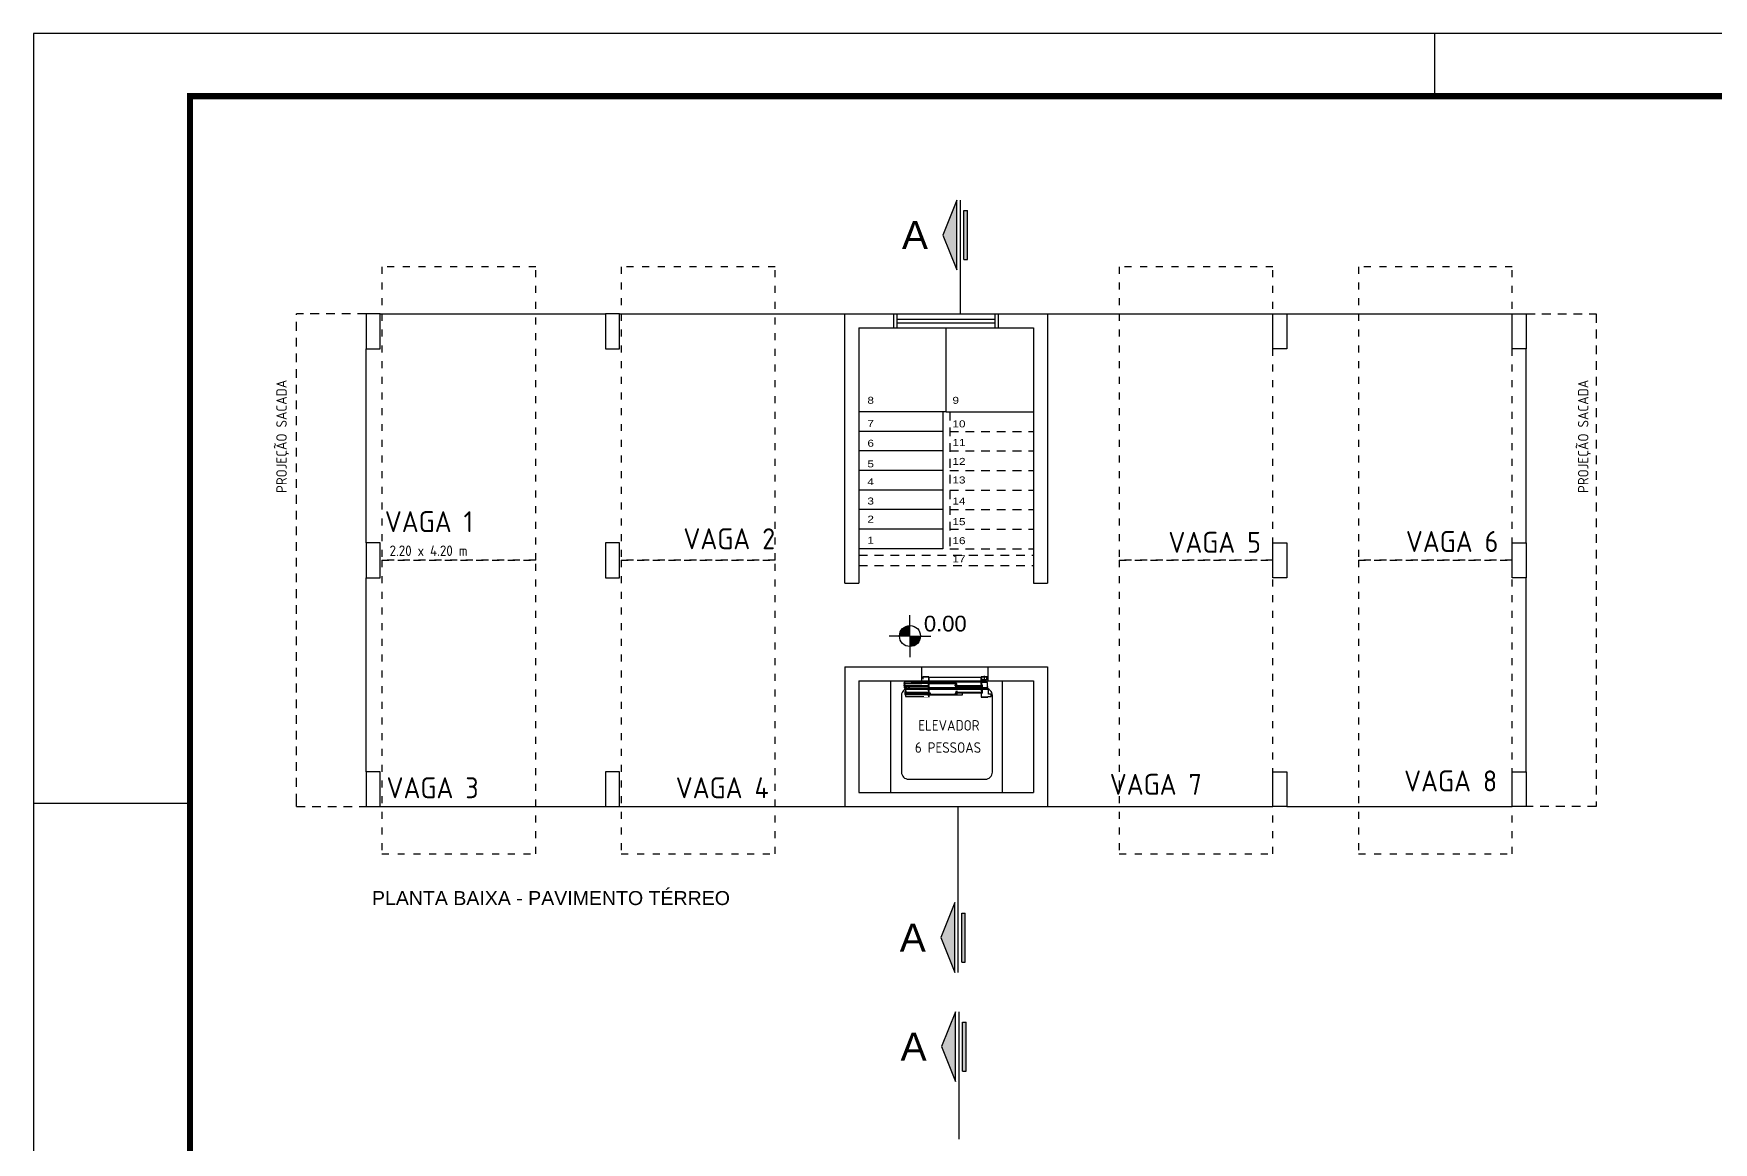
# Model space of a CAD drawing. Header units: millimetres. Extents: x 3257.7 to 3310.8, y 1679.5 to 1717.1.
# Drawn here: x 3257.66 to 3281.69, y 1701.19 to 1717.05 of the extents above; entities that cross this region are included whole.
import ezdxf
from ezdxf.enums import TextEntityAlignment as Align

# ---------------------------------------------------------------- set-up
doc = ezdxf.new("R2010")
doc.units = ezdxf.units.MM
for name, pattern in [('CENTER', [2, 1.25, -0.25, 0.25, -0.25]), ('DOT2', [0.125, 0, -0.125]), ('HIDDEN', [0.375, 0.25, -0.125]), ('HIDDEN2', [0.1875, 0.125, -0.0625])]:
    doc.linetypes.add(name, pattern=pattern)
for name, color, linetype in [('ARQ-FOLHA', 7, 'Continuous'), ('BLOCOS', 1, 'Continuous'), ('COTA', 1, 'Continuous'), ('PAREDE', 4, 'Continuous'), ('PROJECAO', 1, 'HIDDEN2'), ('VISTA', 251, 'Continuous')]:
    doc.layers.add(name, color=color, linetype=linetype)
doc.styles.get("Standard").update_dxf_attribs({"font": 'arial.ttf'})
doc.styles.add('TCTABELA-TXT', font='isocp.shx')

# ---------------------------------------------------------------- blocks, each defined once
blk = doc.blocks.new('ntc')
for p, q in [((0, 0.25), (-0.5, 0.05)), ((0.5, 0.05), (0, 0.25)), ((-0.5, 0.05), (0.5, 0.05)), ((-0.35, -0.05), (0.35, -0.05)), ((-0.35, -0.05), (-0.35, -0.1)), ((-0.35, -0.1), (0.35, -0.1)), ((0.35, -0.05), (0.35, -0.1))]:
    blk.add_line(p, q)
for points in [[(-0.5, 0.05), (0.5, 0.05), (0, 0.25), (0.5, 0.05)], [(-0.35, -0.1), (-0.35, -0.05), (0.35, -0.1), (0.35, -0.05)]]:
    blk.add_solid(points)
blk = doc.blocks.new('np')
for q in [(0, 0.2), (-0.2, 0), (0.2, 0), (0, -0.2)]:
    blk.add_line((0, 0), q)
at = {"const_width": 0.1}
for points in [[(0, 0.05, 0.4142136), (-0.05, 0, 1)], [(-0.05, 0), (-0.05, 0, 1)], [(0, -0.05, 0.4142136), (0.05, 0, 1)]]:
    blk.add_lwpolyline(points, format="xyb", dxfattribs=at)
blk.add_circle((0, 0), 0.1)
blk.add_attdef('0.00', (0.1329, 0.0436), '', height=0.15)
blk = doc.blocks.new('FOLHA A2')
at = {"layer": 'ARQ-FOLHA'}
for p, q in [((594, 0), (0, 0)), ((0, 0), (0, -420)), ((224, -10), (224, 0)), ((0, -123), (25, -123))]:
    blk.add_line(p, q, dxfattribs=at)
at = {"layer": 'ARQ-FOLHA', "const_width": 1}
blk.add_lwpolyline([(25, -410), (584, -410), (584, -10), (25, -10), (25, -410)], dxfattribs=at)

msp = doc.modelspace()

# ---------------------------------------------------------------- hatches: boundary and pattern name
at = {"layer": 'BLOCOS'}
h = msp.add_hatch(color=256, dxfattribs=at)
edge = h.paths.add_edge_path()
edge.add_line((3270.453, 1707.76), (3270.467, 1707.76))
edge.add_arc((3270.467, 1707.762), 0.00184, -90, 0)
edge.add_line((3270.469, 1707.762), (3270.469, 1707.846))
edge.add_arc((3270.467, 1707.846), 0.00184, 0, 90)
edge.add_line((3270.467, 1707.848), (3270.383, 1707.848))
edge.add_arc((3270.383, 1707.846), 0.00184, -270, -180)
edge.add_line((3270.381, 1707.846), (3270.381, 1707.826))
edge.add_arc((3270.383, 1707.826), 0.00184, -180, -90)
edge.add_line((3270.383, 1707.824), (3270.391, 1707.824))
edge.add_line((3270.391, 1707.824), (3270.391, 1707.825))
edge.add_line((3270.391, 1707.825), (3270.383, 1707.825))
edge.add_arc((3270.383, 1707.826), 0.000639, -180, -90, ccw=False)
edge.add_line((3270.382, 1707.826), (3270.382, 1707.846))
edge.add_arc((3270.383, 1707.846), 0.000639, -270, -180, ccw=False)
edge.add_line((3270.383, 1707.847), (3270.467, 1707.847))
edge.add_arc((3270.467, 1707.846), 0.000639, -360, -270, ccw=False)
edge.add_line((3270.468, 1707.846), (3270.468, 1707.762))
edge.add_arc((3270.467, 1707.762), 0.000639, -450, -360, ccw=False)
edge.add_line((3270.467, 1707.761), (3270.453, 1707.761))
edge.add_line((3270.453, 1707.761), (3270.453, 1707.76))
at = {"layer": 'BLOCOS', "linetype": 'Continuous'}
h = msp.add_hatch(color=256, dxfattribs=at)
edge = h.paths.add_edge_path()
edge.add_arc((3270.48, 1707.764), 0.00239, -270, -180)
edge.add_line((3270.477, 1707.764), (3270.477, 1707.753))
edge.add_arc((3270.48, 1707.753), 0.00239, -180, -90)
edge.add_line((3270.48, 1707.751), (3270.863, 1707.751))
edge.add_arc((3270.863, 1707.75), 0.0012, -360, -270, ccw=False)
edge.add_line((3270.864, 1707.75), (3270.864, 1707.725))
edge.add_arc((3270.863, 1707.725), 0.0012, -90, 0, ccw=False)
edge.add_line((3270.863, 1707.724), (3270.85, 1707.724))
edge.add_line((3270.85, 1707.724), (3270.85, 1707.722))
edge.add_line((3270.85, 1707.722), (3270.863, 1707.722))
edge.add_arc((3270.863, 1707.725), 0.00239, -90, 0.0009)
edge.add_line((3270.865, 1707.725), (3270.865, 1707.75))
edge.add_arc((3270.863, 1707.75), 0.00239, -360, -270)
edge.add_line((3270.863, 1707.752), (3270.48, 1707.752))
edge.add_arc((3270.48, 1707.753), 0.0012, -180, -90, ccw=False)
edge.add_line((3270.479, 1707.753), (3270.479, 1707.764))
edge.add_arc((3270.48, 1707.764), 0.00116, -271.9125, -178.0875, ccw=False)
edge.add_line((3270.48, 1707.765), (3270.491, 1707.765))
edge.add_line((3270.491, 1707.765), (3270.491, 1707.766))
edge.add_line((3270.491, 1707.766), (3270.48, 1707.766))
h = msp.add_hatch(color=256, dxfattribs=at)
edge = h.paths.add_edge_path()
edge.add_line((3270.859, 1707.733), (3270.859, 1707.732))
edge.add_line((3270.859, 1707.732), (3270.845, 1707.732))
edge.add_arc((3270.845, 1707.732), 0.000639, -270, -180)
edge.add_line((3270.845, 1707.732), (3270.845, 1707.718))
edge.add_arc((3270.845, 1707.718), 0.000639, -180, -90)
edge.add_line((3270.845, 1707.717), (3270.853, 1707.717))
edge.add_arc((3270.853, 1707.715), 0.00176, -360, -270, ccw=False)
edge.add_line((3270.855, 1707.715), (3270.855, 1707.703))
edge.add_arc((3270.856, 1707.703), 0.000639, -180, -90)
edge.add_line((3270.856, 1707.703), (3270.87, 1707.703))
edge.add_line((3270.87, 1707.703), (3270.87, 1707.702))
edge.add_line((3270.87, 1707.702), (3270.856, 1707.702))
edge.add_arc((3270.856, 1707.703), 0.0016, -180, -90, ccw=False)
edge.add_line((3270.854, 1707.703), (3270.854, 1707.715))
edge.add_arc((3270.853, 1707.715), 0.000798, 0, 90)
edge.add_line((3270.853, 1707.716), (3270.845, 1707.716))
edge.add_arc((3270.845, 1707.718), 0.0016, -180, -90, ccw=False)
edge.add_line((3270.844, 1707.718), (3270.844, 1707.732))
edge.add_arc((3270.845, 1707.732), 0.0016, -270, -180, ccw=False)
edge.add_line((3270.845, 1707.733), (3270.859, 1707.733))
h = msp.add_hatch(color=256, dxfattribs=at)
edge = h.paths.add_edge_path()
edge.add_arc((3270.847, 1707.73), 0.00239, -270, -180)
edge.add_line((3270.845, 1707.73), (3270.845, 1707.72))
edge.add_arc((3270.847, 1707.72), 0.00239, -180, -90)
edge.add_line((3270.847, 1707.717), (3271.224, 1707.717))
edge.add_arc((3271.224, 1707.716), 0.0012, -360, -270, ccw=False)
edge.add_line((3271.225, 1707.716), (3271.225, 1707.691))
edge.add_arc((3271.224, 1707.691), 0.0012, -450, -360, ccw=False)
edge.add_line((3271.224, 1707.69), (3271.211, 1707.69))
edge.add_line((3271.211, 1707.69), (3271.211, 1707.689))
edge.add_line((3271.211, 1707.689), (3271.224, 1707.689))
edge.add_arc((3271.224, 1707.691), 0.00239, -90, 0.0009)
edge.add_line((3271.226, 1707.691), (3271.226, 1707.716))
edge.add_arc((3271.224, 1707.716), 0.00239, 0, 90)
edge.add_line((3271.224, 1707.718), (3270.847, 1707.718))
edge.add_arc((3270.847, 1707.72), 0.0012, -180, -90, ccw=False)
edge.add_line((3270.846, 1707.72), (3270.846, 1707.73))
edge.add_arc((3270.847, 1707.73), 0.00116, -271.9125, -178.0875, ccw=False)
edge.add_line((3270.847, 1707.731), (3270.858, 1707.731))
edge.add_line((3270.858, 1707.731), (3270.858, 1707.732))
edge.add_line((3270.858, 1707.732), (3270.847, 1707.732))
at = {"layer": 'BLOCOS'}
h = msp.add_hatch(color=256, dxfattribs=at)
edge = h.paths.add_edge_path()
edge.add_arc((3271.222, 1707.665), 0.000958, -359.9923, -270.0016, ccw=False)
edge.add_line((3271.223, 1707.665), (3271.223, 1707.623))
edge.add_arc((3271.222, 1707.623), 0.000958, -89.988, -0.012, ccw=False)
edge.add_line((3271.222, 1707.622), (3270.857, 1707.622))
edge.add_arc((3270.857, 1707.623), 0.000958, -179.9984, -90.0077, ccw=False)
edge.add_line((3270.856, 1707.623), (3270.856, 1707.637))
edge.add_arc((3270.857, 1707.637), 0.000958, -269.9923, -180.0016, ccw=False)
edge.add_line((3270.857, 1707.638), (3270.878, 1707.638))
edge.add_line((3270.878, 1707.638), (3270.878, 1707.64))
edge.add_line((3270.878, 1707.64), (3270.857, 1707.64))
edge.add_arc((3270.857, 1707.637), 0.00287, -269.9958, -180.0002)
edge.add_line((3270.854, 1707.637), (3270.854, 1707.623))
edge.add_arc((3270.857, 1707.623), 0.00287, -180.0027, -89.9973)
edge.add_line((3270.857, 1707.62), (3271.223, 1707.62))
edge.add_arc((3271.223, 1707.622), 0.00192, -89.4879, 0.0032)
edge.add_line((3271.225, 1707.622), (3271.225, 1707.665))
edge.add_arc((3271.222, 1707.665), 0.00287, -359.9978, -270.0022)
edge.add_line((3271.222, 1707.668), (3271.201, 1707.668))
edge.add_line((3271.201, 1707.668), (3271.201, 1707.666))
edge.add_line((3271.201, 1707.666), (3271.222, 1707.666))
h = msp.add_hatch(color=256, dxfattribs=at)
edge = h.paths.add_edge_path()
edge.add_line((3271.296, 1707.825), (3271.303, 1707.825))
edge.add_arc((3271.303, 1707.826), 0.000639, -90, 0)
edge.add_line((3271.304, 1707.826), (3271.304, 1707.846))
edge.add_arc((3271.303, 1707.846), 0.000639, -360, -270)
edge.add_line((3271.303, 1707.847), (3271.219, 1707.847))
edge.add_arc((3271.219, 1707.846), 0.000639, -270, -180)
edge.add_line((3271.219, 1707.846), (3271.219, 1707.737))
edge.add_arc((3271.219, 1707.737), 0.000639, -180, -90)
edge.add_line((3271.219, 1707.736), (3271.227, 1707.736))
edge.add_arc((3271.227, 1707.733), 0.00303, -360, -270, ccw=False)
edge.add_line((3271.23, 1707.733), (3271.23, 1707.695))
edge.add_arc((3271.231, 1707.695), 0.000639, -180, -90)
edge.add_line((3271.231, 1707.694), (3271.303, 1707.694))
edge.add_arc((3271.303, 1707.695), 0.000639, -90, 0)
edge.add_line((3271.304, 1707.695), (3271.304, 1707.708))
edge.add_line((3271.304, 1707.708), (3271.305, 1707.708))
edge.add_line((3271.305, 1707.708), (3271.305, 1707.695))
edge.add_arc((3271.303, 1707.695), 0.00184, -90, 0, ccw=False)
edge.add_line((3271.303, 1707.693), (3271.231, 1707.693))
edge.add_arc((3271.231, 1707.695), 0.00184, -180, -90, ccw=False)
edge.add_line((3271.229, 1707.695), (3271.229, 1707.733))
edge.add_arc((3271.227, 1707.733), 0.00184, -360, -270)
edge.add_line((3271.227, 1707.735), (3271.219, 1707.735))
edge.add_arc((3271.219, 1707.737), 0.00184, -180, -90, ccw=False)
edge.add_line((3271.217, 1707.737), (3271.217, 1707.846))
edge.add_arc((3271.219, 1707.846), 0.00184, -270, -180, ccw=False)
edge.add_line((3271.219, 1707.848), (3271.303, 1707.848))
edge.add_arc((3271.303, 1707.846), 0.00184, -360, -270, ccw=False)
edge.add_line((3271.305, 1707.846), (3271.305, 1707.826))
edge.add_arc((3271.303, 1707.826), 0.00184, -90, 0, ccw=False)
edge.add_line((3271.303, 1707.824), (3271.296, 1707.824))
edge.add_line((3271.296, 1707.824), (3271.296, 1707.825))
h = msp.add_hatch(color=256, dxfattribs=at)
edge = h.paths.add_edge_path()
edge.add_arc((3271.232, 1707.666), 0.00255, -269.9981, -180.0046)
edge.add_line((3271.229, 1707.666), (3271.229, 1707.615))
edge.add_arc((3271.228, 1707.615), 0.00128, -88.348, -1.652, ccw=False)
edge.add_line((3271.228, 1707.614), (3271.22, 1707.614))
edge.add_arc((3271.22, 1707.611), 0.00256, -269.9935, -180.0065)
edge.add_line((3271.217, 1707.611), (3271.217, 1707.559))
edge.add_arc((3271.22, 1707.559), 0.00239, -180, -90)
edge.add_line((3271.22, 1707.556), (3271.308, 1707.556))
edge.add_arc((3271.308, 1707.559), 0.00239, -88.899, 0.0051)
edge.add_line((3271.31, 1707.559), (3271.31, 1707.564))
edge.add_line((3271.31, 1707.564), (3271.309, 1707.564))
edge.add_line((3271.309, 1707.564), (3271.309, 1707.559))
edge.add_arc((3271.308, 1707.559), 0.0012, -87.7204, -0.0264, ccw=False)
edge.add_line((3271.308, 1707.558), (3271.22, 1707.558))
edge.add_arc((3271.22, 1707.559), 0.0012, -180, -90.5171, ccw=False)
edge.add_line((3271.219, 1707.559), (3271.219, 1707.611))
edge.add_arc((3271.22, 1707.611), 0.00128, -269.9958, -180.0087, ccw=False)
edge.add_line((3271.22, 1707.613), (3271.228, 1707.613))
edge.add_arc((3271.228, 1707.615), 0.00255, -89.8291, -1.1685)
edge.add_line((3271.231, 1707.615), (3271.231, 1707.666))
edge.add_arc((3271.232, 1707.666), 0.00128, -269.9926, -180.0165, ccw=False)
edge.add_line((3271.232, 1707.667), (3271.235, 1707.667))
edge.add_line((3271.235, 1707.667), (3271.235, 1707.668))
edge.add_line((3271.235, 1707.668), (3271.232, 1707.668))
h = msp.add_hatch(color=256, dxfattribs=at)
edge = h.paths.add_edge_path()
edge.add_line((3270.466, 1707.556), (3270.379, 1707.556))
edge.add_arc((3270.379, 1707.559), 0.00239, -180.0023, -90.0023, ccw=False)
edge.add_line((3270.376, 1707.559), (3270.376, 1707.564))
edge.add_line((3270.376, 1707.564), (3270.377, 1707.564))
edge.add_line((3270.377, 1707.564), (3270.377, 1707.559))
edge.add_arc((3270.379, 1707.559), 0.0012, -180.0044, -91.5618)
edge.add_line((3270.379, 1707.558), (3270.466, 1707.558))
edge.add_arc((3270.466, 1707.559), 0.0012, -89.9939, -0.0012)
edge.add_line((3270.468, 1707.559), (3270.468, 1707.586))
edge.add_arc((3270.466, 1707.586), 0.0012, -359.9988, -270.0109)
edge.add_line((3270.466, 1707.587), (3270.453, 1707.587))
edge.add_line((3270.453, 1707.587), (3270.453, 1707.588))
edge.add_line((3270.453, 1707.588), (3270.466, 1707.588))
edge.add_arc((3270.467, 1707.586), 0.00231, -362.1651, -267.8349, ccw=False)
edge.add_line((3270.469, 1707.586), (3270.469, 1707.559))
edge.add_arc((3270.466, 1707.559), 0.0024, -449.8635, -359.9955, ccw=False)
h = msp.add_hatch(color=256, dxfattribs=at)
edge = h.paths.add_edge_path()
edge.add_arc((3270.867, 1707.597), 0.00287, -89.9944, -0.0056)
edge.add_line((3270.87, 1707.597), (3270.87, 1707.611))
edge.add_arc((3270.867, 1707.611), 0.00287, -359.9978, -270.0022)
edge.add_line((3270.867, 1707.614), (3270.846, 1707.614))
edge.add_line((3270.846, 1707.614), (3270.846, 1707.612))
edge.add_line((3270.846, 1707.612), (3270.867, 1707.612))
edge.add_arc((3270.867, 1707.611), 0.000958, -359.988, -270.012, ccw=False)
edge.add_line((3270.868, 1707.611), (3270.868, 1707.597))
edge.add_arc((3270.867, 1707.597), 0.000958, -89.9777, -0.0223, ccw=False)
edge.add_line((3270.867, 1707.596), (3270.499, 1707.596))
edge.add_arc((3270.499, 1707.597), 0.000958, -179.9777, -90.0223, ccw=False)
edge.add_line((3270.498, 1707.597), (3270.498, 1707.611))
edge.add_arc((3270.499, 1707.611), 0.000958, -269.988, -180.012, ccw=False)
edge.add_line((3270.499, 1707.612), (3270.52, 1707.612))
edge.add_line((3270.52, 1707.612), (3270.52, 1707.614))
edge.add_line((3270.52, 1707.614), (3270.499, 1707.614))
edge.add_arc((3270.499, 1707.611), 0.00287, -269.9978, -180.0022)
edge.add_line((3270.496, 1707.611), (3270.496, 1707.597))
edge.add_arc((3270.499, 1707.597), 0.00287, -179.9944, -90.0056)
edge.add_line((3270.499, 1707.594), (3270.867, 1707.594))

# ---------------------------------------------------------------- linework, layer by layer
at = {"linetype": 'Continuous'}
for p, q in [((3270.918, 1713.041), (3270.918, 1714.67)), ((3270.716, 1711.641), (3270.716, 1712.841)), ((3270.887, 1703.617), (3270.887, 1705.991))]:
    msp.add_line(p, q, dxfattribs=at)
for p, q in [((3262.616, 1713.041), (3265.841, 1713.041)), ((3266.041, 1713.041), (3269.266, 1713.041)), ((3272.166, 1713.041), (3275.391, 1713.041)), ((3275.591, 1713.041), (3278.816, 1713.041)), ((3262.416, 1709.766), (3262.416, 1712.541)), ((3279.016, 1709.766), (3279.016, 1712.541)), ((3270.716, 1711.641), (3269.466, 1711.641)), ((3270.666, 1711.641), (3270.666, 1709.681)), ((3270.716, 1711.641), (3271.966, 1711.641)), ((3270.666, 1711.361), (3269.466, 1711.361)), ((3270.666, 1711.081), (3269.466, 1711.081)), ((3270.666, 1710.801), (3269.466, 1710.801)), ((3270.666, 1710.521), (3269.466, 1710.521)), ((3270.666, 1710.241), (3269.466, 1710.241)), ((3270.666, 1709.961), (3269.466, 1709.961)), ((3270.666, 1709.681), (3269.466, 1709.681)), ((3262.416, 1706.491), (3262.416, 1709.266)), ((3279.016, 1706.491), (3279.016, 1709.266)), ((3269.916, 1707.791), (3269.916, 1706.191)), ((3271.516, 1707.791), (3271.516, 1706.191)), ((3262.616, 1705.991), (3265.841, 1705.991)), ((3266.041, 1705.991), (3269.266, 1705.991)), ((3272.166, 1705.991), (3275.391, 1705.991)), ((3275.591, 1705.991), (3278.816, 1705.991)), ((3270.899, 1701.235), (3270.899, 1703.057))]:
    msp.add_line(p, q)
at = {"linetype": 'DOT2'}
for points in [[(3262.641, 1709.516), (3264.841, 1709.516), (3264.841, 1713.716), (3262.641, 1713.716)], [(3266.066, 1709.516), (3268.266, 1709.516), (3268.266, 1713.716), (3266.066, 1713.716)], [(3273.191, 1709.516), (3275.391, 1709.516), (3275.391, 1713.716), (3273.191, 1713.716)], [(3276.616, 1709.516), (3278.816, 1709.516), (3278.816, 1713.716), (3276.616, 1713.716)], [(3262.641, 1705.316), (3264.841, 1705.316), (3264.841, 1709.516), (3262.641, 1709.516)], [(3266.066, 1705.316), (3268.266, 1705.316), (3268.266, 1709.516), (3266.066, 1709.516)], [(3273.191, 1705.316), (3275.391, 1705.316), (3275.391, 1709.516), (3273.191, 1709.516)], [(3276.616, 1705.316), (3278.816, 1705.316), (3278.816, 1709.516), (3276.616, 1709.516)]]:
    msp.add_lwpolyline(points, close=True, dxfattribs=at)
at = {"layer": 'BLOCOS', "linetype": 'HIDDEN'}
for p, q in [((3270.114, 1707.764), (3270.114, 1707.753)), ((3270.114, 1707.718), (3270.114, 1707.732)), ((3270.114, 1707.73), (3270.114, 1707.72)), ((3270.115, 1707.753), (3270.115, 1707.764)), ((3270.115, 1707.732), (3270.115, 1707.718)), ((3270.115, 1707.72), (3270.115, 1707.73)), ((3270.128, 1707.766), (3270.116, 1707.766)), ((3270.116, 1707.765), (3270.128, 1707.765)), ((3270.466, 1707.752), (3270.116, 1707.752)), ((3270.116, 1707.751), (3270.466, 1707.751)), ((3270.116, 1707.733), (3270.129, 1707.733)), ((3270.128, 1707.732), (3270.116, 1707.732)), ((3270.129, 1707.732), (3270.116, 1707.732)), ((3270.116, 1707.731), (3270.128, 1707.731)), ((3270.128, 1707.765), (3270.128, 1707.766)), ((3270.128, 1707.731), (3270.128, 1707.732)), ((3270.129, 1707.733), (3270.129, 1707.732)), ((3270.468, 1707.75), (3270.468, 1707.725)), ((3270.469, 1707.725), (3270.469, 1707.75))]:
    msp.add_line(p, q, dxfattribs=at)
at = {"layer": 'BLOCOS'}
for p, q in [((3270.468, 1707.773), (3270.116, 1707.773)), ((3270.116, 1707.773), (3270.116, 1707.693)), ((3270.466, 1707.718), (3270.116, 1707.718)), ((3270.116, 1707.717), (3270.466, 1707.717)), ((3270.116, 1707.717), (3270.124, 1707.717)), ((3270.124, 1707.716), (3270.116, 1707.716)), ((3270.116, 1707.693), (3270.194, 1707.693)), ((3270.125, 1707.703), (3270.125, 1707.715)), ((3270.126, 1707.715), (3270.126, 1707.703)), ((3270.126, 1707.703), (3270.141, 1707.703)), ((3270.141, 1707.702), (3270.126, 1707.702)), ((3271.322, 1707.668), (3270.132, 1707.668)), ((3270.132, 1707.668), (3270.132, 1707.569)), ((3270.141, 1707.703), (3270.141, 1707.702)), ((3270.194, 1707.693), (3270.165, 1707.695)), ((3270.166, 1707.695), (3270.167, 1707.693)), ((3270.167, 1707.693), (3270.468, 1707.693)), ((3270.381, 1707.846), (3270.381, 1707.826)), ((3270.381, 1707.776), (3271.305, 1707.776)), ((3270.382, 1707.826), (3270.382, 1707.846)), ((3270.467, 1707.848), (3270.383, 1707.848)), ((3270.383, 1707.847), (3270.467, 1707.847)), ((3270.391, 1707.825), (3270.383, 1707.825)), ((3270.383, 1707.824), (3270.391, 1707.824)), ((3270.391, 1707.824), (3270.391, 1707.825)), ((3270.466, 1707.668), (3270.445, 1707.668)), ((3270.445, 1707.668), (3270.445, 1707.666)), ((3270.445, 1707.666), (3270.466, 1707.666)), ((3270.447, 1707.764), (3270.447, 1707.753)), ((3270.449, 1707.753), (3270.449, 1707.764)), ((3270.461, 1707.766), (3270.45, 1707.766)), ((3270.45, 1707.765), (3270.461, 1707.765)), ((3270.863, 1707.752), (3270.45, 1707.752)), ((3270.45, 1707.751), (3270.863, 1707.751)), ((3270.467, 1707.761), (3270.453, 1707.761)), ((3270.453, 1707.761), (3270.453, 1707.76)), ((3270.453, 1707.76), (3270.467, 1707.76)), ((3270.466, 1707.724), (3270.453, 1707.724)), ((3270.453, 1707.724), (3270.453, 1707.722)), ((3270.453, 1707.722), (3270.466, 1707.722)), ((3270.466, 1707.69), (3270.453, 1707.69)), ((3270.453, 1707.69), (3270.453, 1707.689)), ((3270.453, 1707.689), (3270.466, 1707.689)), ((3270.461, 1707.765), (3270.461, 1707.766)), ((3270.467, 1707.665), (3270.467, 1707.623)), ((3270.468, 1707.846), (3270.468, 1707.762)), ((3270.468, 1707.716), (3270.468, 1707.691)), ((3270.469, 1707.762), (3270.469, 1707.846)), ((3270.469, 1707.755), (3270.469, 1707.845)), ((3270.469, 1707.845), (3271.217, 1707.845)), ((3270.469, 1707.69), (3270.469, 1707.776)), ((3270.469, 1707.691), (3270.469, 1707.716)), ((3270.469, 1707.688), (3270.469, 1707.69)), ((3270.469, 1707.69), (3271.217, 1707.69)), ((3271.211, 1707.69), (3270.469, 1707.69)), ((3271.217, 1707.688), (3270.469, 1707.688)), ((3270.469, 1707.622), (3270.469, 1707.665)), ((3270.844, 1707.718), (3270.844, 1707.732)), ((3270.845, 1707.733), (3270.859, 1707.733)), ((3270.859, 1707.732), (3270.845, 1707.732)), ((3270.845, 1707.732), (3270.845, 1707.718)), ((3270.845, 1707.73), (3270.845, 1707.72)), ((3270.845, 1707.717), (3270.853, 1707.717)), ((3270.853, 1707.716), (3270.845, 1707.716)), ((3270.846, 1707.72), (3270.846, 1707.73)), ((3270.858, 1707.732), (3270.847, 1707.732)), ((3270.847, 1707.731), (3270.858, 1707.731)), ((3271.224, 1707.718), (3270.847, 1707.718)), ((3270.847, 1707.717), (3271.224, 1707.717)), ((3270.863, 1707.724), (3270.85, 1707.724)), ((3270.85, 1707.724), (3270.85, 1707.722)), ((3270.85, 1707.722), (3270.863, 1707.722)), ((3270.854, 1707.703), (3270.854, 1707.715)), ((3270.855, 1707.715), (3270.855, 1707.703)), ((3270.856, 1707.703), (3270.87, 1707.703)), ((3270.87, 1707.702), (3270.856, 1707.702)), ((3270.858, 1707.731), (3270.858, 1707.732)), ((3270.859, 1707.733), (3270.859, 1707.732)), ((3270.864, 1707.75), (3270.864, 1707.725)), ((3270.865, 1707.725), (3270.865, 1707.75)), ((3270.87, 1707.703), (3270.87, 1707.702)), ((3271.222, 1707.668), (3271.201, 1707.668)), ((3271.201, 1707.668), (3271.201, 1707.666)), ((3271.201, 1707.666), (3271.222, 1707.666)), ((3271.224, 1707.69), (3271.211, 1707.69)), ((3271.211, 1707.69), (3271.211, 1707.689)), ((3271.211, 1707.689), (3271.224, 1707.689)), ((3271.217, 1707.737), (3271.217, 1707.846)), ((3271.217, 1707.845), (3271.217, 1707.718)), ((3271.217, 1707.717), (3271.217, 1707.69)), ((3271.217, 1707.69), (3271.217, 1707.688)), ((3271.217, 1707.688), (3271.305, 1707.688)), ((3271.219, 1707.848), (3271.303, 1707.848)), ((3271.303, 1707.847), (3271.219, 1707.847)), ((3271.219, 1707.846), (3271.219, 1707.737)), ((3271.305, 1707.768), (3271.219, 1707.768)), ((3271.219, 1707.736), (3271.227, 1707.736)), ((3271.227, 1707.735), (3271.219, 1707.735)), ((3271.223, 1707.665), (3271.223, 1707.623)), ((3271.225, 1707.716), (3271.225, 1707.691)), ((3271.225, 1707.622), (3271.225, 1707.665)), ((3271.226, 1707.691), (3271.226, 1707.716)), ((3271.229, 1707.695), (3271.229, 1707.733)), ((3271.229, 1707.666), (3271.229, 1707.615)), ((3271.23, 1707.733), (3271.23, 1707.695)), ((3271.231, 1707.694), (3271.303, 1707.694)), ((3271.303, 1707.693), (3271.231, 1707.693)), ((3271.231, 1707.615), (3271.231, 1707.666)), ((3271.235, 1707.668), (3271.232, 1707.668)), ((3271.232, 1707.667), (3271.235, 1707.667)), ((3271.235, 1707.667), (3271.235, 1707.668)), ((3271.296, 1707.825), (3271.303, 1707.825)), ((3271.296, 1707.824), (3271.296, 1707.825)), ((3271.303, 1707.824), (3271.296, 1707.824)), ((3271.304, 1707.826), (3271.304, 1707.846)), ((3271.304, 1707.695), (3271.304, 1707.708)), ((3271.304, 1707.708), (3271.305, 1707.708)), ((3271.305, 1707.846), (3271.305, 1707.826)), ((3271.305, 1707.688), (3271.305, 1707.768)), ((3271.305, 1707.708), (3271.305, 1707.695)), ((3271.322, 1707.602), (3271.322, 1707.668)), ((3270.124, 1707.637), (3270.124, 1707.623)), ((3270.124, 1707.611), (3270.124, 1707.597)), ((3270.126, 1707.623), (3270.126, 1707.637)), ((3270.126, 1707.597), (3270.126, 1707.611)), ((3270.148, 1707.64), (3270.127, 1707.64)), ((3270.127, 1707.638), (3270.148, 1707.638)), ((3270.466, 1707.622), (3270.127, 1707.622)), ((3270.127, 1707.62), (3270.467, 1707.62)), ((3270.148, 1707.614), (3270.127, 1707.614)), ((3270.127, 1707.612), (3270.148, 1707.612)), ((3270.466, 1707.596), (3270.127, 1707.596)), ((3270.127, 1707.594), (3270.466, 1707.594)), ((3270.132, 1707.569), (3270.394, 1707.569)), ((3270.148, 1707.638), (3270.148, 1707.64)), ((3270.148, 1707.612), (3270.148, 1707.614)), ((3270.466, 1707.614), (3270.445, 1707.614)), ((3270.445, 1707.614), (3270.445, 1707.612)), ((3270.445, 1707.612), (3270.466, 1707.612)), ((3270.453, 1707.587), (3270.453, 1707.588)), ((3270.453, 1707.588), (3270.466, 1707.588)), ((3270.945, 1707.588), (3270.453, 1707.588)), ((3270.466, 1707.587), (3270.453, 1707.587)), ((3270.466, 1707.611), (3270.466, 1707.597)), ((3270.467, 1707.611), (3270.467, 1707.597)), ((3270.468, 1707.597), (3270.468, 1707.611)), ((3270.468, 1707.559), (3270.468, 1707.586)), ((3270.468, 1707.559), (3270.468, 1707.586)), ((3270.49, 1707.614), (3270.469, 1707.614)), ((3270.469, 1707.612), (3270.49, 1707.612)), ((3270.469, 1707.597), (3270.469, 1707.611)), ((3270.867, 1707.596), (3270.469, 1707.596)), ((3270.469, 1707.594), (3270.867, 1707.594)), ((3270.469, 1707.586), (3270.469, 1707.559)), ((3270.49, 1707.612), (3270.49, 1707.614)), ((3270.867, 1707.614), (3270.846, 1707.614)), ((3270.846, 1707.614), (3270.846, 1707.612)), ((3270.846, 1707.612), (3270.867, 1707.612)), ((3270.854, 1707.637), (3270.854, 1707.623)), ((3270.856, 1707.623), (3270.856, 1707.637)), ((3270.878, 1707.64), (3270.857, 1707.64)), ((3270.857, 1707.638), (3270.878, 1707.638)), ((3271.222, 1707.622), (3270.857, 1707.622)), ((3270.857, 1707.62), (3271.223, 1707.62)), ((3270.868, 1707.611), (3270.868, 1707.597)), ((3270.87, 1707.597), (3270.87, 1707.611)), ((3270.87, 1707.604), (3270.87, 1707.611)), ((3270.878, 1707.638), (3270.878, 1707.64)), ((3271.22, 1707.614), (3270.945, 1707.614)), ((3270.945, 1707.614), (3270.945, 1707.588)), ((3271.217, 1707.611), (3271.217, 1707.559)), ((3271.219, 1707.559), (3271.219, 1707.611)), ((3271.228, 1707.614), (3271.22, 1707.614)), ((3271.22, 1707.613), (3271.228, 1707.613)), ((3271.308, 1707.558), (3271.22, 1707.558)), ((3271.22, 1707.556), (3271.308, 1707.556)), ((3271.31, 1707.564), (3271.309, 1707.564)), ((3271.309, 1707.564), (3271.309, 1707.559)), ((3271.31, 1707.559), (3271.31, 1707.564)), ((3271.312, 1707.556), (3271.312, 1707.569)), ((3271.312, 1707.569), (3271.357, 1707.569)), ((3271.357, 1707.602), (3271.322, 1707.602)), ((3271.357, 1707.569), (3271.357, 1707.602))]:
    msp.add_line(p, q, dxfattribs=at)
at = {"layer": 'BLOCOS', "linetype": 'Continuous'}
for p, q in [((3271.22, 1707.848), (3271.298, 1707.848)), ((3271.22, 1707.847), (3271.22, 1707.848)), ((3271.298, 1707.847), (3271.22, 1707.847)), ((3271.224, 1707.847), (3271.294, 1707.847)), ((3271.224, 1707.807), (3271.224, 1707.847)), ((3271.294, 1707.807), (3271.224, 1707.807)), ((3271.294, 1707.847), (3271.294, 1707.807)), ((3271.298, 1707.848), (3271.298, 1707.847))]:
    msp.add_line(p, q, dxfattribs=at)
at = {"layer": 'BLOCOS', "linetype": 'CENTER'}
msp.add_line((3271.259, 1707.861), (3271.259, 1707.798), dxfattribs=at)
at = {"layer": 'BLOCOS'}
msp.add_lwpolyline([(3270.076, 1707.584), (3270.076, 1706.484, 0.414214), (3270.176, 1706.384), (3271.276, 1706.384, 0.414214), (3271.376, 1706.484), (3271.376, 1707.584, 0.414214), (3271.276, 1707.684), (3270.176, 1707.684, 0.414214)], format="xyb", close=True, dxfattribs=at)
at = {"layer": 'BLOCOS', "linetype": 'HIDDEN'}
for centre, radius, start, end in [((3270.116, 1707.764), 0.00239, 90, 180), ((3270.116, 1707.753), 0.00239, 180, 270), ((3270.116, 1707.732), 0.0016, 90, 180), ((3270.116, 1707.73), 0.00239, 90, 180), ((3270.116, 1707.764), 0.00116, 88.0875, 181.9125), ((3270.116, 1707.753), 0.0012, 180, 270), ((3270.116, 1707.732), 0.000639, 90, 180), ((3270.116, 1707.73), 0.00116, 88.0875, 181.9125), ((3270.466, 1707.75), 0.00239, 0, 90), ((3270.466, 1707.75), 0.0012, 0, 90)]:
    msp.add_arc(centre, radius, start, end, dxfattribs=at)
at = {"layer": 'BLOCOS'}
for centre, radius, start, end in [((3270.116, 1707.72), 0.00239, 180, 270), ((3270.116, 1707.718), 0.0016, 180, 270), ((3270.116, 1707.72), 0.0012, 180, 270), ((3270.116, 1707.718), 0.000639, 180, 270), ((3270.124, 1707.715), 0.00176, 360, 90), ((3270.124, 1707.715), 0.000798, 0, 90), ((3270.126, 1707.703), 0.0016, 180, 270), ((3270.126, 1707.703), 0.000639, 180, 270), ((3270.166, 1707.694), 0.000439, 45.0026, 134.9974), ((3270.383, 1707.846), 0.00184, 90, 180), ((3270.383, 1707.826), 0.00184, 180, 270), ((3270.383, 1707.846), 0.000639, 90, 180), ((3270.383, 1707.826), 0.000639, 180, 270), ((3270.45, 1707.764), 0.00239, 90, 180), ((3270.45, 1707.753), 0.00239, 180, 270), ((3270.45, 1707.764), 0.00116, 88.0875, 181.9125), ((3270.45, 1707.753), 0.0012, 180, 270), ((3270.466, 1707.725), 0.0012, 270, 360), ((3270.466, 1707.725), 0.00239, 270, 0.0009), ((3270.466, 1707.716), 0.00239, 0, 90), ((3270.466, 1707.716), 0.0012, 360, 90), ((3270.466, 1707.691), 0.0012, 270, 0), ((3270.466, 1707.691), 0.00239, 270, 0.0009), ((3270.466, 1707.665), 0.00287, 0.0022, 89.9978), ((3270.466, 1707.665), 0.000958, 0.0077, 89.9984), ((3270.467, 1707.846), 0.00184, 360, 90), ((3270.467, 1707.846), 0.000639, 360, 90), ((3270.467, 1707.762), 0.00184, 270, 0), ((3270.467, 1707.762), 0.000639, 270, 0), ((3270.845, 1707.732), 0.0016, 90, 180), ((3270.845, 1707.718), 0.0016, 180, 270), ((3270.847, 1707.73), 0.00239, 90, 180), ((3270.845, 1707.732), 0.000639, 90, 180), ((3270.847, 1707.72), 0.00239, 180, 270), ((3270.845, 1707.718), 0.000639, 180, 270), ((3270.847, 1707.73), 0.00116, 88.0875, 181.9125), ((3270.847, 1707.72), 0.0012, 180, 270), ((3270.853, 1707.715), 0.00176, 360, 90), ((3270.853, 1707.715), 0.000798, 0, 90), ((3270.856, 1707.703), 0.0016, 180, 270), ((3270.856, 1707.703), 0.000639, 180, 270), ((3270.863, 1707.75), 0.00239, 0, 90), ((3270.863, 1707.75), 0.0012, 0, 90), ((3270.863, 1707.725), 0.0012, 270, 360), ((3270.863, 1707.725), 0.00239, 270, 0.0009), ((3271.219, 1707.846), 0.00184, 90, 180), ((3271.219, 1707.737), 0.00184, 180, 270), ((3271.219, 1707.846), 0.000639, 90, 180), ((3271.219, 1707.737), 0.000639, 180, 270), ((3271.222, 1707.665), 0.00287, 0.0022, 89.9978), ((3271.222, 1707.665), 0.000958, 0.0077, 89.9984), ((3271.224, 1707.716), 0.00239, 360, 90), ((3271.224, 1707.716), 0.0012, 360, 90), ((3271.224, 1707.691), 0.0012, 270, 0), ((3271.224, 1707.691), 0.00239, 270, 0.0009), ((3271.227, 1707.733), 0.00303, 0, 90), ((3271.227, 1707.733), 0.00184, 0, 90), ((3271.231, 1707.695), 0.00184, 180, 270), ((3271.232, 1707.666), 0.00255, 90.0019, 179.9954), ((3271.231, 1707.695), 0.000639, 180, 270), ((3271.232, 1707.666), 0.00128, 90.0074, 179.9835), ((3271.303, 1707.846), 0.00184, 0, 90), ((3271.303, 1707.846), 0.000639, 0, 90), ((3271.303, 1707.826), 0.000639, 270, 360), ((3271.303, 1707.826), 0.00184, 270, 360), ((3271.303, 1707.695), 0.000639, 270, 360), ((3271.303, 1707.695), 0.00184, 270, 360), ((3270.127, 1707.637), 0.00287, 90.0042, 179.9998), ((3270.127, 1707.623), 0.00287, 179.9973, 270.0027), ((3270.127, 1707.611), 0.00287, 90.0022, 179.9978), ((3270.127, 1707.597), 0.00287, 180.0022, 269.9978), ((3270.127, 1707.637), 0.000958, 90.0077, 179.9984), ((3270.127, 1707.623), 0.000958, 180.0016, 269.9923), ((3270.127, 1707.611), 0.000958, 90.004, 179.9915), ((3270.127, 1707.597), 0.000958, 180.012, 269.988), ((3270.466, 1707.623), 0.000958, 270.012, 359.988), ((3270.466, 1707.611), 0.00287, 0.0022, 89.9978), ((3270.469, 1707.611), 0.00287, 90.0022, 179.9978), ((3270.466, 1707.611), 0.000958, 0.012, 89.988), ((3270.466, 1707.597), 0.00287, 270.0056, 359.9944), ((3270.466, 1707.597), 0.000958, 270.0223, 359.9777), ((3270.469, 1707.597), 0.00287, 180.0056, 269.9944), ((3270.467, 1707.586), 0.00231, 357.8349, 92.1651), ((3270.466, 1707.586), 0.0012, 0.0012, 89.9891), ((3270.467, 1707.622), 0.00192, 270.5121, 0.0032), ((3270.469, 1707.611), 0.000958, 90.012, 179.988), ((3270.469, 1707.597), 0.000958, 180.0223, 269.9777), ((3270.857, 1707.637), 0.00287, 90.0042, 179.9998), ((3270.857, 1707.623), 0.00287, 179.9973, 270.0027), ((3270.857, 1707.637), 0.000958, 90.0077, 179.9984), ((3270.857, 1707.623), 0.000958, 180.0016, 269.9923), ((3270.867, 1707.611), 0.00287, 0.0022, 89.9978), ((3270.867, 1707.611), 0.000958, 0.012, 89.988), ((3270.867, 1707.597), 0.00287, 270.0056, 359.9944), ((3270.867, 1707.597), 0.000958, 270.0223, 359.9777), ((3271.22, 1707.611), 0.00256, 90.0065, 179.9935), ((3271.22, 1707.559), 0.00239, 180, 270), ((3271.22, 1707.611), 0.00128, 90.0042, 179.9913), ((3271.22, 1707.559), 0.0012, 180, 269.4829), ((3271.222, 1707.623), 0.000958, 270.012, 359.988), ((3271.223, 1707.622), 0.00192, 270.5121, 0.0032), ((3271.228, 1707.615), 0.00128, 271.652, 358.348), ((3271.228, 1707.615), 0.00255, 270.1709, 358.8315), ((3271.308, 1707.559), 0.00239, 271.101, 0.0051), ((3271.308, 1707.559), 0.0012, 272.2796, 359.9736)]:
    msp.add_arc(centre, radius, start, end, dxfattribs=at)
at = {"layer": 'PAREDE'}
for p, q in [((3269.266, 1709.191), (3269.266, 1713.041)), ((3269.266, 1713.041), (3269.966, 1713.041)), ((3269.966, 1712.841), (3269.966, 1713.041)), ((3271.466, 1713.041), (3272.166, 1713.041)), ((3271.466, 1712.841), (3271.466, 1713.041)), ((3269.466, 1712.841), (3269.966, 1712.841)), ((3271.466, 1712.841), (3271.966, 1712.841)), ((3269.266, 1707.991), (3270.366, 1707.991)), ((3270.366, 1707.791), (3270.366, 1707.991)), ((3271.316, 1707.991), (3272.166, 1707.991)), ((3271.316, 1707.791), (3271.316, 1707.991)), ((3269.466, 1707.791), (3270.366, 1707.791)), ((3271.316, 1707.791), (3271.966, 1707.791)), ((3269.266, 1705.991), (3272.166, 1705.991)), ((3269.466, 1706.191), (3271.966, 1706.191))]:
    msp.add_line(p, q, dxfattribs=at)
at = {"layer": 'PAREDE', "linetype": 'Continuous'}
for p, q in [((3272.166, 1713.041), (3272.166, 1709.191)), ((3269.466, 1712.841), (3269.466, 1709.191)), ((3271.966, 1712.841), (3271.966, 1709.191)), ((3269.266, 1709.191), (3269.466, 1709.191)), ((3271.966, 1709.191), (3272.166, 1709.191)), ((3269.266, 1707.991), (3269.266, 1705.991)), ((3272.166, 1707.991), (3272.166, 1705.991)), ((3269.466, 1707.791), (3269.466, 1706.191)), ((3271.966, 1707.791), (3271.966, 1706.191))]:
    msp.add_line(p, q, dxfattribs=at)
at = {"layer": 'PAREDE'}
for points in [[(3262.416, 1712.541), (3262.616, 1712.541), (3262.616, 1713.041), (3262.416, 1713.041)], [(3265.841, 1712.541), (3266.041, 1712.541), (3266.041, 1713.041), (3265.841, 1713.041)], [(3275.591, 1712.541), (3275.391, 1712.541), (3275.391, 1713.041), (3275.591, 1713.041)], [(3279.016, 1712.541), (3278.816, 1712.541), (3278.816, 1713.041), (3279.016, 1713.041)], [(3262.416, 1709.266), (3262.616, 1709.266), (3262.616, 1709.766), (3262.416, 1709.766)], [(3265.841, 1709.266), (3266.041, 1709.266), (3266.041, 1709.766), (3265.841, 1709.766)], [(3275.591, 1709.266), (3275.391, 1709.266), (3275.391, 1709.766), (3275.591, 1709.766)], [(3279.016, 1709.266), (3278.816, 1709.266), (3278.816, 1709.766), (3279.016, 1709.766)], [(3262.416, 1705.991), (3262.616, 1705.991), (3262.616, 1706.491), (3262.416, 1706.491)], [(3265.841, 1705.991), (3266.041, 1705.991), (3266.041, 1706.491), (3265.841, 1706.491)], [(3275.591, 1705.991), (3275.391, 1705.991), (3275.391, 1706.491), (3275.591, 1706.491)], [(3279.016, 1705.991), (3278.816, 1705.991), (3278.816, 1706.491), (3279.016, 1706.491)]]:
    msp.add_lwpolyline(points, close=True, dxfattribs=at)
at = {"layer": 'PROJECAO'}
for p, q in [((3261.416, 1706.051), (3261.416, 1713.041)), ((3262.416, 1713.041), (3261.416, 1713.041)), ((3270.766, 1711.641), (3270.766, 1709.681)), ((3270.766, 1711.361), (3271.966, 1711.361)), ((3270.766, 1711.081), (3271.966, 1711.081)), ((3270.766, 1710.801), (3271.966, 1710.801)), ((3270.766, 1710.521), (3271.966, 1710.521)), ((3270.766, 1710.241), (3271.966, 1710.241)), ((3270.766, 1709.961), (3271.966, 1709.961)), ((3269.466, 1709.591), (3271.966, 1709.591)), ((3270.766, 1709.681), (3271.966, 1709.681)), ((3269.466, 1709.441), (3271.966, 1709.441))]:
    msp.add_line(p, q, dxfattribs=at)
for points in [[(3279.016, 1713.041), (3280.016, 1713.041), (3280.016, 1705.991), (3279.016, 1705.991)], [(3261.416, 1705.991), (3261.416, 1706.111)], [(3261.416, 1705.991), (3262.416, 1705.991)]]:
    msp.add_lwpolyline(points, dxfattribs=at)
at = {"layer": 'VISTA'}
for p, q in [((3269.966, 1713.041), (3271.466, 1713.041)), ((3270.016, 1712.841), (3270.016, 1713.041)), ((3270.016, 1712.966), (3271.416, 1712.966)), ((3271.416, 1712.841), (3271.416, 1713.041)), ((3269.966, 1712.841), (3271.466, 1712.841)), ((3270.016, 1712.916), (3271.416, 1712.916)), ((3270.366, 1707.991), (3271.316, 1707.991)), ((3270.366, 1707.791), (3271.316, 1707.791))]:
    msp.add_line(p, q, dxfattribs=at)

# ---------------------------------------------------------------- block references
at = {"linetype": 'Continuous', "rotation": 90}
for p in [(3270.918, 1714.17), (3270.887, 1704.117), (3270.899, 1702.557)]:
    msp.add_blockref('ntc', p, dxfattribs=at)
at = {"layer": 'ARQ-FOLHA', "xscale": 0.08952391981061225, "yscale": 0.08952391981061225, "zscale": 0.08952391981061225}
msp.add_blockref('FOLHA A2', (3257.656, 1717.052), dxfattribs=at)
at = {"layer": 'COTA', "xscale": 1.5, "yscale": 1.5, "zscale": 1.5}
msp.add_blockref('np', (3270.197, 1708.432), dxfattribs=at).add_auto_attribs({'0.00': '0.00'})

# ---------------------------------------------------------------- texts
at = {"color": 4}
for p in [(3270.268, 1714.17), (3270.249, 1702.557)]:
    msp.add_text('A', height=0.4, dxfattribs=at).set_placement(p, align=Align.MIDDLE)
at = {"style": 'TCTABELA-TXT'}
for p in [(3261.279, 1710.48), (3279.906, 1710.48)]:
    msp.add_text('PROJEÇÃO SACADA', height=0.15, rotation=90, dxfattribs=at).set_placement(p)
for s, height, p in [('VAGA 1', 0.3, (3262.682, 1709.919)), ('VAGA 2', 0.3, (3266.955, 1709.674)), ('VAGA 5', 0.3, (3273.895, 1709.623)), ('VAGA 6', 0.3, (3277.293, 1709.635)), ('2.20 x 4.20 m', 0.15, (3262.75, 1709.578)), ('ELEVADOR', 0.15, (3270.316, 1707.079)), ('6 PESSOAS', 0.15, (3270.268, 1706.762)), ('VAGA 7', 0.3, (3273.056, 1706.16)), ('VAGA 8', 0.3, (3277.268, 1706.209)), ('VAGA 3', 0.3, (3262.707, 1706.111)), ('VAGA 4', 0.3, (3266.845, 1706.111))]:
    msp.add_text(s, height=height, dxfattribs=at).set_placement(p)
at = {"color": 3}
msp.add_text('PLANTA BAIXA - PAVIMENTO TÉRREO', height=0.2, dxfattribs=at).set_placement((3262.498, 1704.583))
at = {"linetype": 'Continuous'}
msp.add_text('A', height=0.4, dxfattribs=at).set_placement((3270.237, 1704.117), align=Align.MIDDLE)
at = {"layer": 'COTA', "width": 1.2}
for s, p in [('8', (3269.588, 1711.755)), ('9', (3270.805, 1711.755)), ('7', (3269.588, 1711.424)), ('10', (3270.805, 1711.418)), ('6', (3269.588, 1711.141)), ('11', (3270.805, 1711.152)), ('5', (3269.588, 1710.845)), ('12', (3270.805, 1710.881)), ('4', (3269.588, 1710.591)), ('13', (3270.805, 1710.615)), ('3', (3269.588, 1710.314)), ('14', (3270.805, 1710.314)), ('2', (3269.588, 1710.054)), ('15', (3270.805, 1710.019)), ('1', (3269.588, 1709.753)), ('16', (3270.805, 1709.747)), ('17', (3270.805, 1709.487))]:
    msp.add_text(s, height=0.1, dxfattribs=at).set_placement(p)

doc.saveas('drawing.dxf')
